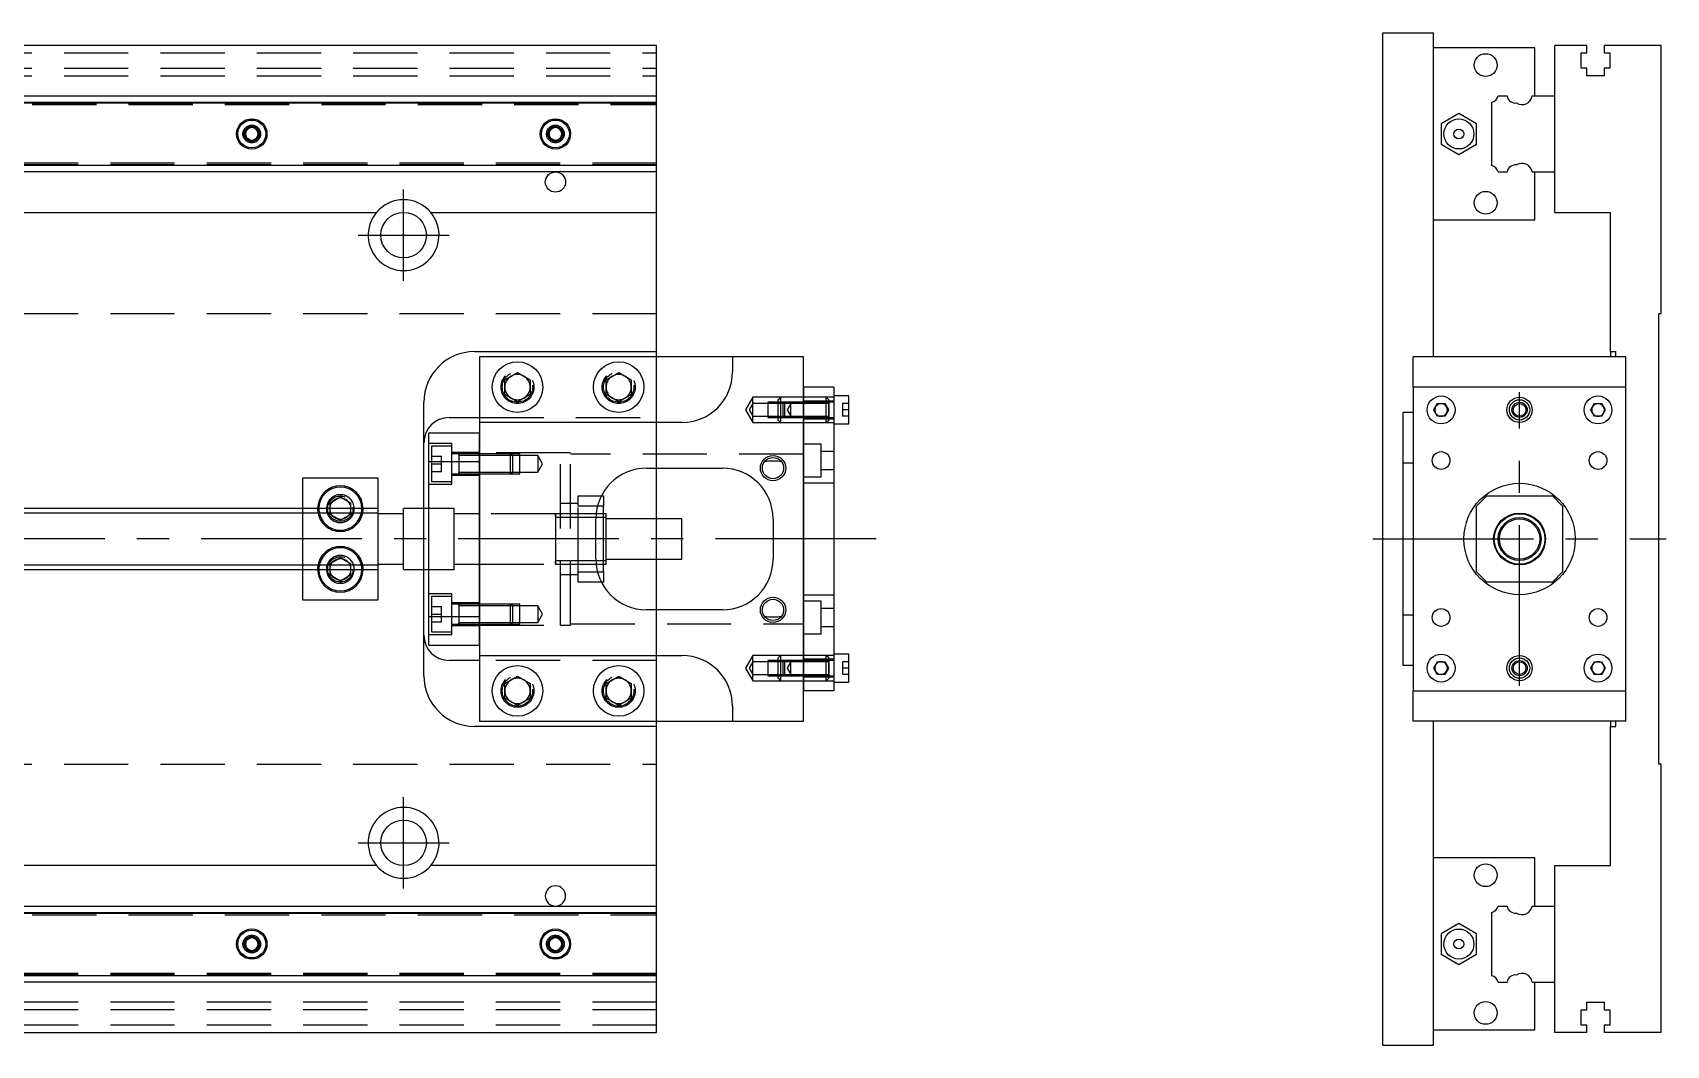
# Model space of a CAD drawing. Extents: x -10 to 660, y -255 to 102.
# Drawn here: x 336.7 to 659.5, y -100 to 100 of the extents above; entities that cross this region are included whole.
import ezdxf

# ---------------------------------------------------------------- set-up
doc = ezdxf.new("R2010")
doc.units = 0
doc.linetypes.add('CENTER', pattern=[50.8, 31.75, -6.35, 6.35, -6.35])
doc.linetypes.add('DASHED', pattern=[19.05, 12.7, -6.35])
doc.layers.get('0').update_dxf_attribs({"linetype": 'CONTINUOUS'})
doc.layers.add('CENTER', color=1, linetype='CENTER')

msp = doc.modelspace()

# ---------------------------------------------------------------- linework, layer by layer
at = {"color": 7, "linetype": 'CONTINUOUS'}
for p, q in [((460, 97.5), (330, 97.5)), ((460, 87.5), (460, 97.5)), ((603.53, -100), (603.53, 100)), ((603.53, 100), (613.53, 100)), ((613.53, 36), (613.53, 100)), ((633.53, 97), (613.53, 97)), ((633.53, 87.5), (633.53, 97)), ((637.53, 87.5), (637.53, 97.5)), ((643.83, 97.5), (637.53, 97.5)), ((643.83, 96), (643.83, 97.5)), ((647.23, 97.5), (647.23, 96)), ((658.53, 97.5), (647.23, 97.5)), ((658.53, 44.5), (658.53, 97.5)), ((642.68, 96), (643.83, 96)), ((642.68, 93), (642.68, 96)), ((647.23, 96), (648.38, 96)), ((648.38, 96), (648.38, 93)), ((643.83, 93), (642.68, 93)), ((643.83, 91.5), (643.83, 93)), ((647.23, 91.5), (643.83, 91.5)), ((647.23, 93), (647.23, 91.5)), ((648.38, 93), (647.23, 93)), ((330, 87.5), (460, 87.5)), ((460, 86.247728), (460, 87.5)), ((626.282272, 87.5), (628.05668, 87.5)), ((633.007372, 87.5), (637.53, 87.5)), ((637.53, 72.5), (637.53, 87.5)), ((637.53, 72.5), (637.53, 87.5)), ((330, 86.247728), (460, 86.247728)), ((460, 73.752272), (460, 86.247728)), ((618.52996, 84.041452), (615.02996, 82.020726)), ((622.029959, 82.020726), (618.52996, 84.041452)), ((625.03, 73.752272), (625.03, 86.247728)), ((378.75, 80.721688), (380, 81.443376)), ((378.75, 79.278312), (378.75, 80.721688)), ((380, 81.443376), (381.25, 80.721688)), ((381.25, 80.721688), (381.25, 79.278312)), ((438.75, 80.721688), (440, 81.443376)), ((438.75, 79.278312), (438.75, 80.721688)), ((440, 81.443376), (441.25, 80.721688)), ((441.25, 80.721688), (441.25, 79.278312)), ((615.02996, 82.020726), (615.029959, 77.979274)), ((622.029959, 77.979274), (622.029959, 82.020726)), ((380, 78.556624), (378.75, 79.278312)), ((381.25, 79.278312), (380, 78.556624)), ((440, 78.556624), (438.75, 79.278312)), ((441.25, 79.278312), (440, 78.556624)), ((615.029959, 77.979274), (618.52996, 75.958548)), ((618.52996, 75.958548), (622.029959, 77.979274)), ((460, 73.752272), (330, 73.752272)), ((460, 72.5), (330, 72.5)), ((460, 72.5), (460, 73.752272)), ((460, 64.5), (460, 72.5)), ((626.282272, 72.5), (628.05668, 72.5)), ((633.007372, 72.5), (637.53, 72.5)), ((633.53, 63), (633.53, 72.5)), ((637.53, 64.5), (637.53, 72.5)), ((330, 64.5), (404.638098, 64.5)), ((415.361902, 64.5), (460, 64.5)), ((460, 37), (460, 64.5)), ((633.53, 63), (613.53, 63)), ((637.53, 64.5), (648.53, 64.5)), ((648.53, 37), (648.53, 64.5)), ((658.53, 44.5), (658.03, 44.5)), ((658.03, -44.5), (658.03, 44.5)), ((424, 37), (460, 37)), ((425, 36), (425, 23)), ((475, 36), (425, 36)), ((460, 36), (460, 37)), ((475, 36), (475, 33)), ((489, 36), (475, 36)), ((489, 30), (489, 36)), ((651.53, 36), (609.53, 36)), ((609.53, 30), (609.53, 36)), ((648.53, 37), (649.53, 37)), ((648.53, 37), (648.53, 36)), ((649.53, 36), (649.53, 37)), ((651.53, 30), (651.53, 36)), ((430, 31.443376), (432.5, 32.886752)), ((432.5, 32.886752), (435, 31.443376)), ((450, 31.443376), (452.5, 32.886752)), ((452.5, 32.886752), (455, 31.443376)), ((430, 28.556624), (430, 31.443376)), ((435, 31.443376), (435, 28.556624)), ((450, 28.556624), (450, 31.443376)), ((455, 31.443376), (455, 28.556624)), ((495, 30), (489, 30)), ((489, 30), (489, -30)), ((489, -30), (489, 30)), ((495, 30), (495, -30)), ((609.53, 30), (609.53, -30)), ((651.53, 30), (609.53, 30)), ((651.53, -30), (651.53, 30)), ((414, 6), (414, 27)), ((432.5, 27.113248), (430, 28.556624)), ((435, 28.556624), (432.5, 27.113248)), ((452.5, 27.113248), (450, 28.556624)), ((455, 28.556624), (452.5, 27.113248)), ((498, 28.25), (495, 28.25)), ((498, 22.75), (498, 28.25)), ((613.586624, 25.5), (614.308312, 26.75)), ((614.308312, 26.75), (615.751688, 26.75)), ((615.751688, 26.75), (616.473376, 25.5)), ((644.586624, 25.5), (645.308312, 26.75)), ((645.308312, 26.75), (646.751688, 26.75)), ((646.751688, 26.75), (647.473376, 25.5)), ((419, 24), (425, 24)), ((425, 23), (425, 15.32971)), ((465, 23), (425, 23)), ((495, 22.75), (498, 22.75)), ((609.53, 25), (607.53, 25)), ((607.53, -25), (607.53, 25)), ((614.308312, 24.25), (613.586624, 25.5)), ((615.751688, 24.25), (614.308312, 24.25)), ((616.473376, 25.5), (615.751688, 24.25)), ((645.308312, 24.25), (644.586624, 25.5)), ((646.751688, 24.25), (645.308312, 24.25)), ((647.473376, 25.5), (646.751688, 24.25)), ((415, 21), (425, 21)), ((415, 15.32971), (415, 21)), ((415, -15.32971), (415, 15.32971)), ((415, 15.32971), (425, 15.32971)), ((425, -15.32971), (425, 15.32971)), ((425, 15.32971), (425, -15.32971)), ((458, 14), (473, 14)), ((460, 4), (460, 14)), ((609.53, 15), (607.53, 15)), ((405, 12), (390, 12)), ((390, 12), (390, 6)), ((405, 6), (405, 12)), ((395.5, 7.1547), (397.5, 8.309402)), ((395.5, 6), (395.5, 7.1547)), ((397.5, 8.309402), (399.5, 7.1547)), ((399.5, 7.1547), (399.5, 6)), ((449.5, 6.5), (448.317542, 6.5)), ((449.069714, 8.5), (449.5, 8.5)), ((449.5, 8.5), (449.5, 6.5)), ((449.5, -6.5), (449.5, 6.5)), ((624.03, 8.5), (622.03, 6.5)), ((622.03, -6.5), (622.03, 6.5)), ((624.03, 8.5), (637.03, 8.5)), ((639.03, 6.5), (637.03, 8.5)), ((639.03, 6.5), (639.03, -6.5)), ((405, 6), (330, 6)), ((405, -6), (405, 6)), ((410, 5), (405, 5)), ((410, -6), (410, 6)), ((415, 6), (410, 6)), ((448, -4), (448, 4)), ((449.5, 4.25), (448.003126, 4.25)), ((450, 5), (449.5, 5)), ((450, 4.25), (449.5, 4.25)), ((450, -5), (450, 5)), ((465, 4), (450, 4)), ((465, -4), (465, 4)), ((483, 4), (483, -4)), ((330, -6), (405, -6)), ((390, -6), (390, -12)), ((395.5, -7.1547), (395.5, -6)), ((399.5, -6), (399.5, -7.1547)), ((405, -5), (410, -5)), ((405, -12), (405, -6)), ((410, -6), (415, -6)), ((414, -27), (414, -6)), ((448.003126, -4.25), (449.5, -4.25)), ((449.5, -4.25), (450, -4.25)), ((449.5, -5), (450, -5)), ((450, -4), (465, -4)), ((460, -14), (460, -4)), ((397.5, -8.309402), (395.5, -7.1547)), ((399.5, -7.1547), (397.5, -8.309402)), ((448.317542, -6.5), (449.5, -6.5)), ((449.5, -8.5), (449.069714, -8.5)), ((449.5, -6.5), (449.5, -8.5)), ((622.03, -6.5), (624.03, -8.5)), ((637.03, -8.5), (624.03, -8.5)), ((637.03, -8.5), (639.03, -6.5)), ((390, -12), (405, -12)), ((415, -15.32971), (425, -15.32971)), ((415, -21), (415, -15.32971)), ((425, -15.32971), (425, -23)), ((473, -14), (458, -14)), ((607.53, -15), (609.53, -15)), ((415, -21), (425, -21)), ((425, -24), (419, -24)), ((425, -23), (465, -23)), ((425, -23), (425, -36)), ((498, -22.75), (495, -22.75)), ((498, -28.25), (498, -22.75)), ((609.53, -25), (607.53, -25)), ((613.586624, -25.5), (614.308312, -24.25)), ((614.308312, -26.75), (613.586624, -25.5)), ((614.308312, -24.25), (615.751688, -24.25)), ((615.751688, -24.25), (616.473376, -25.5)), ((616.473376, -25.5), (615.751688, -26.75)), ((644.586624, -25.5), (645.308312, -24.25)), ((645.308312, -26.75), (644.586624, -25.5)), ((645.308312, -24.25), (646.751688, -24.25)), ((646.751688, -24.25), (647.473376, -25.5)), ((647.473376, -25.5), (646.751688, -26.75)), ((430, -28.556624), (432.5, -27.113248)), ((430, -31.443376), (430, -28.556624)), ((432.5, -27.113248), (435, -28.556624)), ((435, -28.556624), (435, -31.443376)), ((450, -28.556624), (452.5, -27.113248)), ((450, -31.443376), (450, -28.556624)), ((452.5, -27.113248), (455, -28.556624)), ((455, -28.556624), (455, -31.443376)), ((495, -28.25), (498, -28.25)), ((615.751688, -26.75), (614.308312, -26.75)), ((628.53, -26.999994), (628.53, -27.001024)), ((646.751688, -26.75), (645.308312, -26.75)), ((432.5, -32.886752), (430, -31.443376)), ((435, -31.443376), (432.5, -32.886752)), ((452.5, -32.886752), (450, -31.443376)), ((455, -31.443376), (452.5, -32.886752)), ((495, -30), (489, -30)), ((489, -36), (489, -30)), ((609.53, -30), (651.53, -30)), ((609.53, -36), (609.53, -30)), ((651.53, -36), (651.53, -30)), ((475, -33), (475, -36)), ((460, -37), (424, -37)), ((425, -36), (475, -36)), ((460, -37), (460, -36)), ((460, -64.5), (460, -37)), ((475, -36), (489, -36)), ((651.53, -36), (609.53, -36)), ((613.53, -100), (613.53, -36)), ((648.53, -36), (648.53, -37)), ((648.53, -64.5), (648.53, -37)), ((648.53, -37), (649.53, -37)), ((649.53, -37), (649.53, -36)), ((658.53, -44.5), (658.03, -44.5)), ((658.53, -97.5), (658.53, -44.5)), ((404.638098, -64.5), (330, -64.5)), ((460, -64.5), (415.361902, -64.5)), ((460, -72.5), (460, -64.5)), ((633.53, -63), (613.53, -63)), ((633.53, -72.5), (633.53, -63)), ((637.53, -72.5), (637.53, -64.5)), ((637.53, -64.5), (648.53, -64.5)), ((330, -72.5), (460, -72.5)), ((330, -73.752272), (460, -73.752272)), ((460, -73.752272), (460, -72.5)), ((460, -86.247728), (460, -73.752272)), ((625.03, -86.247728), (625.03, -73.752272)), ((626.282272, -72.5), (628.05668, -72.5)), ((633.007372, -72.5), (637.53, -72.5)), ((637.53, -87.5), (637.53, -72.5)), ((637.53, -87.5), (637.53, -72.5)), ((618.52996, -75.958548), (615.02996, -77.979274)), ((622.029959, -77.979274), (618.52996, -75.958548)), ((378.75, -79.278312), (380, -78.556624)), ((378.75, -80.721688), (378.75, -79.278312)), ((380, -78.556624), (381.25, -79.278312)), ((381.25, -79.278312), (381.25, -80.721688)), ((438.75, -79.278312), (440, -78.556624)), ((438.75, -80.721688), (438.75, -79.278312)), ((440, -78.556624), (441.25, -79.278312)), ((441.25, -79.278312), (441.25, -80.721688)), ((615.02996, -77.979274), (615.029959, -82.020726)), ((622.029959, -82.020726), (622.029959, -77.979274)), ((380, -81.443376), (378.75, -80.721688)), ((381.25, -80.721688), (380, -81.443376)), ((440, -81.443376), (438.75, -80.721688)), ((441.25, -80.721688), (440, -81.443376)), ((615.029959, -82.020726), (618.52996, -84.041452)), ((618.52996, -84.041452), (622.029959, -82.020726)), ((460, -86.247728), (330, -86.247728)), ((460, -87.5), (460, -86.247728)), ((460, -87.5), (330, -87.5)), ((460, -97.5), (460, -87.5)), ((626.282272, -87.5), (628.05668, -87.5)), ((633.007372, -87.5), (637.53, -87.5)), ((633.53, -97), (633.53, -87.5)), ((637.53, -97.5), (637.53, -87.5)), ((642.68, -93), (643.83, -93)), ((642.68, -96), (642.68, -93)), ((643.83, -91.5), (647.23, -91.5)), ((643.83, -93), (643.83, -91.5)), ((647.23, -91.5), (647.23, -93)), ((647.23, -93), (648.38, -93)), ((648.38, -93), (648.38, -96)), ((643.83, -96), (642.68, -96)), ((643.83, -97.5), (643.83, -96)), ((647.23, -96), (647.23, -97.5)), ((648.38, -96), (647.23, -96)), ((330, -97.5), (460, -97.5)), ((603.53, -100), (613.53, -100)), ((633.53, -97), (613.53, -97)), ((643.83, -97.5), (637.53, -97.5)), ((658.53, -97.5), (647.23, -97.5))]:
    msp.add_line(p, q, dxfattribs=at)
at = {"color": 3, "linetype": 'DASHED'}
for p, q in [((0, 96), (460, 96)), ((0, 93), (460, 93)), ((0, 91.5), (460, 91.5)), ((298.5, 86.1), (460, 86.1)), ((298.5, 85.8), (460, 85.8)), ((330, 86.1147), (460, 86.1147)), ((378.5, 80), (378.516134, 80.21941)), ((441.477374, 80.25955), (441.5, 80)), ((460, 74.2), (298.5, 74.2)), ((460, 73.9), (298.5, 73.9)), ((460, 73.8853), (330, 73.8853)), ((460, 44.5), (0, 44.5)), ((460, 24), (460, 36)), ((435.477798, 30.364306), (435.5, 30)), ((455.477798, 30.364306), (455.5, 30)), ((479, 28), (477.556624, 25.5)), ((479, 26.75), (478.278312, 25.5)), ((479, 26.75), (479, 28)), ((484.5, 28), (479, 28)), ((479, 24.25), (479, 26.75)), ((482, 26.75), (479, 26.75)), ((482, 26.999994), (482, 24.000006)), ((485.25, 26.999994), (482, 26.999994)), ((485, 26.75), (482, 26.75)), ((484.5, 28), (484, 27.5)), ((484, 23.5), (484, 27.5)), ((484.5, 28), (484.5, 23)), ((489, 28), (484.5, 28)), ((485.25, 27), (485, 26.75)), ((485, 24.25), (485, 26.75)), ((489, 26.75), (485, 26.75)), ((485.25, 27), (485.25, 24)), ((489, 27), (485.25, 27)), ((489, 26.999994), (485.25, 26.999994)), ((486.5, 26.75), (485.778312, 25.5)), ((486.5, 24.25), (486.5, 26.75)), ((493.5, 28), (489, 28)), ((495, 27.25), (489, 27.25)), ((494, 27), (489, 27)), ((494, 26.75), (489, 26.75)), ((493.5, 27), (493.5, 28)), ((494, 27.5), (493.5, 28)), ((495, 28), (493.5, 28)), ((493.5, 26.75), (493.5, 27)), ((493.5, 24.25), (493.5, 26.75)), ((494, 27), (493.995, 27)), ((494, 27.5), (494, 27.140536)), ((494, 27.140536), (494, 27)), ((494, 23.999994), (494, 27.000006)), ((494, 24.00051), (494, 27.000006)), ((494, 26.875392), (494, 27)), ((494, 27), (494, 26.875392)), ((494.005, 27), (494, 27)), ((495, 27), (494, 27)), ((494, 24.124608), (494, 26.875392)), ((494, 26.875392), (494, 25.498804)), ((496.7, 26.75), (496.7, 25.5)), ((498, 26.75), (496.7, 26.75)), ((425, 24), (460, 24)), ((460, 23), (460, 24)), ((460, 14), (460, 23)), ((477.556624, 25.5), (479, 23)), ((478.278312, 25.5), (479, 24.25)), ((479, 23), (479, 24.25)), ((479, 24.25), (482, 24.25)), ((479, 23), (484.5, 23)), ((482, 24.25), (485, 24.25)), ((482, 24.000006), (485.25, 24.000006)), ((484, 23.5), (484.5, 23)), ((484.5, 23), (489, 23)), ((485, 24.25), (489, 24.25)), ((485, 24.25), (485.25, 24)), ((485.25, 24.000006), (489, 24.000006)), ((485.25, 24), (489, 24)), ((485.778312, 25.5), (486.5, 24.25)), ((489, 24.25), (494, 24.25)), ((489, 24), (494, 24)), ((489, 23.75), (495, 23.75)), ((489, 23), (493.5, 23)), ((493.5, 24), (493.5, 24.25)), ((493.5, 23), (493.5, 24)), ((493.5, 23), (494, 23.5)), ((493.5, 23), (495, 23)), ((493.995, 24), (494, 24)), ((494, 25.498804), (494, 24.124608)), ((494, 24), (494, 24.124608)), ((494, 24.124608), (494, 24)), ((494, 23.999994), (494, 24.00051)), ((494, 24), (494, 23.859464)), ((494, 24), (494.005, 24)), ((494, 24), (495, 24)), ((494, 23.859464), (494, 23.5)), ((498, 25.5), (496.7, 25.5)), ((496.7, 25.5), (496.7, 24.25)), ((498, 24.25), (496.7, 24.25)), ((425, 15.32971), (425, 21)), ((419.5, 18.849242), (415, 18.849242)), ((415.5, 18.349242), (415.5, 11.349242)), ((419.5, 18.349242), (415.5, 18.349242)), ((415.5, 16.349242), (417.5, 16.349242)), ((417.5, 14.849242), (417.5, 16.349242)), ((419.5, 10.849242), (419.5, 18.849242)), ((425, 17.099242), (419.5, 17.099242)), ((420.9, 16.849242), (419.5, 16.849242)), ((420.9, 16.849242), (420.895, 16.849242)), ((420.9, 16.849248), (420.9, 12.849238)), ((420.9, 16.849248), (420.9, 12.849238)), ((420.9, 16.849248), (420.9, 12.849238)), ((420.9, 16.849242), (420.9, 16.63278)), ((420.9, 16.632534), (420.9, 16.849242)), ((420.905, 16.849242), (420.9, 16.849242)), ((425, 16.849242), (420.9, 16.849242)), ((420.9, 16.63278), (420.9, 13.065704)), ((425, 16.499242), (420.9, 16.499242)), ((441, 17), (425, 17)), ((431.15, 16.849242), (425, 16.849242)), ((431.15, 16.849238), (425, 16.849238)), ((431.5, 16.499242), (425, 16.499242)), ((431.15, 12.849242), (431.15, 16.849242)), ((431.5, 16.499242), (431.15, 16.849242)), ((433, 16.849238), (431.15, 16.849238)), ((431.5, 16.499242), (431.5, 13.199242)), ((433, 16.499242), (431.5, 16.499242)), ((433, 12.849248), (433, 16.849238)), ((436.5, 16.499242), (433, 16.499242)), ((436.5, 16.499242), (436.5, 13.199242)), ((437.452628, 14.849242), (436.5, 16.499242)), ((441, -17), (441, 17)), ((443, 17), (441, 17)), ((443, -17), (443, 17)), ((489, 16.75), (443, 16.75)), ((492.5, 18.75), (489, 18.75)), ((492.5, 12.25), (492.5, 18.75)), ((495, 17.25), (492.5, 17.25)), ((415.5, 14.849242), (417.5, 14.849242)), ((415.5, 13.349242), (417.5, 13.349242)), ((417.5, 13.349242), (417.5, 14.849242)), ((420.9, 13.199242), (425, 13.199242)), ((420.9, 12.849242), (420.9, 13.06591)), ((420.9, 13.065704), (420.9, 12.849242)), ((425, 13.199242), (431.5, 13.199242)), ((431.15, 12.849242), (431.5, 13.199242)), ((431.5, 13.199242), (433, 13.199242)), ((433, 13.199242), (436.5, 13.199242)), ((436.5, 13.199242), (437.452628, 14.849242)), ((492.5, 13.75), (495, 13.75)), ((415, 10.849242), (419.5, 10.849242)), ((415.5, 11.349242), (419.5, 11.349242)), ((419.5, 12.849242), (420.9, 12.849242)), ((419.5, 12.599242), (425, 12.599242)), ((420.895, 12.849242), (420.9, 12.849242)), ((420.9, 12.849242), (420.905, 12.849242)), ((420.9, 12.849242), (425, 12.849242)), ((425, 12.849248), (431.15, 12.849248)), ((425, 12.849242), (431.15, 12.849242)), ((431.15, 12.849248), (433, 12.849248)), ((489, 12.25), (492.5, 12.25)), ((495, 11), (489, 11)), ((444.5, 7), (441, 7)), ((444.5, 8.5), (449.069714, 8.5)), ((444.5, 6.5), (444.5, 8.5)), ((444.5, -6.5), (444.5, 6.5)), ((448.317542, 6.5), (444.5, 6.5)), ((390, 6), (390, 5.125)), ((390, 5.125), (390, -5.125)), ((395.5, 5.125), (395.5, 6)), ((395.5, 4.8453), (395.5, 5.125)), ((397.5, 3.690598), (395.5, 4.8453)), ((399.5, 4.8453), (397.5, 3.690598)), ((399.5, 6), (399.5, 5.125)), ((399.5, 5.125), (399.5, 4.8453)), ((399.983582, 6.286038), (400, 6)), ((414, -6), (414, 6)), ((420, 6), (415, 6)), ((420, -6), (420, 6)), ((425, 5), (420, 5)), ((440.005, 5), (425, 5)), ((448.050126, 5), (439.995, 5)), ((440, 5.000006), (440, -5.000006)), ((440, 4.43509), (440, 5)), ((440, 5), (440, 4.435078)), ((440, 4.435078), (440, -4.43509)), ((448.003126, 4.25), (440, 4.25)), ((449.5, 5), (448.050126, 5)), ((460, -4), (460, 4)), ((390, -5.125), (390, -6)), ((395, -6), (395.018502, -5.696412)), ((395.5, -4.8453), (397.5, -3.690598)), ((395.5, -5.125), (395.5, -4.8453)), ((395.5, -6), (395.5, -5.125)), ((397.5, -3.690598), (399.5, -4.8453)), ((399.5, -4.8453), (399.5, -5.125)), ((399.5, -5.125), (399.5, -6)), ((415, -6), (420, -6)), ((420, -5), (425, -5)), ((425, -5), (440.005, -5)), ((439.995, -5), (448.050126, -5)), ((440, -4.25), (448.003126, -4.25)), ((440, -5), (440, -4.435078)), ((440, -4.43509), (440, -4.998998)), ((440, -4.998998), (440, -5)), ((448.050126, -5), (449.5, -5)), ((441, -7), (444.5, -7)), ((444.5, -6.5), (448.317542, -6.5)), ((444.5, -8.5), (444.5, -6.5)), ((449.069714, -8.5), (444.5, -8.5)), ((419.5, -10.849242), (415, -10.849242)), ((415.5, -11.349242), (415.5, -18.349242)), ((419.5, -11.349242), (415.5, -11.349242)), ((419.5, -18.849242), (419.5, -10.849242)), ((425, -12.599242), (419.5, -12.599242)), ((420.9, -12.849242), (419.5, -12.849242)), ((420.9, -12.849242), (420.895, -12.849242)), ((420.9, -12.849238), (420.9, -16.849248)), ((420.9, -12.849238), (420.9, -16.849248)), ((420.9, -12.849242), (420.9, -13.065704)), ((420.9, -13.06595), (420.9, -12.849242)), ((425, -12.849242), (420.9, -12.849242)), ((420.905, -12.849242), (420.9, -12.849242)), ((431.15, -12.849242), (425, -12.849242)), ((431.15, -12.849248), (425, -12.849248)), ((431.15, -16.849242), (431.15, -12.849242)), ((431.5, -13.199242), (431.15, -12.849242)), ((433, -12.849248), (431.15, -12.849248)), ((433, -16.849238), (433, -12.849248)), ((489, -11), (495, -11)), ((492.5, -12.25), (489, -12.25)), ((492.5, -18.75), (492.5, -12.25)), ((415.5, -13.349242), (417.5, -13.349242)), ((415.5, -14.849242), (417.5, -14.849242)), ((417.5, -14.849242), (417.5, -13.349242)), ((417.5, -16.349242), (417.5, -14.849242)), ((420.9, -13.065704), (420.9, -16.63278)), ((425, -13.199242), (420.9, -13.199242)), ((431.5, -13.199242), (425, -13.199242)), ((425, -21), (425, -15.32971)), ((431.5, -13.199242), (431.5, -16.499242)), ((433, -13.199242), (431.5, -13.199242)), ((436.5, -13.199242), (433, -13.199242)), ((436.5, -13.199242), (436.5, -16.499242)), ((437.452628, -14.849242), (436.5, -13.199242)), ((436.5, -16.499242), (437.452628, -14.849242)), ((460, -23), (460, -14)), ((495, -13.75), (492.5, -13.75)), ((415, -18.849242), (419.5, -18.849242)), ((415.5, -16.349242), (417.5, -16.349242)), ((415.5, -18.349242), (419.5, -18.349242)), ((419.5, -16.849242), (420.9, -16.849242)), ((419.5, -17.099242), (425, -17.099242)), ((420.895, -16.849242), (420.9, -16.849242)), ((420.9, -16.499242), (425, -16.499242)), ((420.9, -16.849242), (420.9, -16.632574)), ((420.9, -16.63278), (420.9, -16.849242)), ((420.9, -16.849242), (425, -16.849242)), ((420.9, -16.849242), (420.905, -16.849242)), ((425, -16.499242), (431.5, -16.499242)), ((425, -16.849238), (431.15, -16.849238)), ((425, -16.849242), (431.15, -16.849242)), ((425, -17), (441, -17)), ((431.15, -16.849242), (431.5, -16.499242)), ((431.15, -16.849238), (433, -16.849238)), ((431.5, -16.499242), (433, -16.499242)), ((433, -16.499242), (436.5, -16.499242)), ((441, -17), (443, -17)), ((443, -16.75), (489, -16.75)), ((489, -18.75), (492.5, -18.75)), ((492.5, -17.25), (495, -17.25)), ((460, -24), (425, -24)), ((460, -24), (460, -23)), ((460, -36), (460, -24)), ((479, -23), (477.556624, -25.5)), ((477.556624, -25.5), (479, -28)), ((479, -24.25), (478.278312, -25.5)), ((478.278312, -25.5), (479, -26.75)), ((479, -24.25), (479, -23)), ((484.5, -23), (479, -23)), ((479, -26.75), (479, -24.25)), ((482, -24.25), (479, -24.25)), ((482, -24.000006), (482, -26.999994)), ((485.25, -24.000006), (482, -24.000006)), ((485, -24.25), (482, -24.25)), ((484.5, -23), (484, -23.5)), ((484, -27.5), (484, -23.5)), ((484.5, -23), (484.5, -28)), ((489, -23), (484.5, -23)), ((485.25, -24), (485, -24.25)), ((485, -26.75), (485, -24.25)), ((489, -24.25), (485, -24.25)), ((485.25, -24), (485.25, -27)), ((489, -24), (485.25, -24)), ((489, -24.000006), (485.25, -24.000006)), ((486.5, -24.25), (485.778312, -25.5)), ((485.778312, -25.5), (486.5, -26.75)), ((486.5, -26.75), (486.5, -24.25)), ((493.5, -23), (489, -23)), ((495, -23.75), (489, -23.75)), ((494, -24), (489, -24)), ((494, -24.25), (489, -24.25)), ((493.5, -24), (493.5, -23)), ((494, -23.5), (493.5, -23)), ((495, -23), (493.5, -23)), ((493.5, -24.25), (493.5, -24)), ((493.5, -26.75), (493.5, -24.25)), ((494, -24), (493.995, -24)), ((494, -23.5), (494, -23.859464)), ((494, -23.859464), (494, -24)), ((494, -26.99949), (494, -23.999994)), ((494, -24.124608), (494, -24)), ((494, -24), (494, -24.124608)), ((494.005, -24), (494, -24)), ((495, -24), (494, -24)), ((494, -26.875392), (494, -24.124608)), ((494, -24.124608), (494, -25.501196)), ((494, -25.501196), (494, -26.875392)), ((496.7, -24.25), (496.7, -25.5)), ((498, -24.25), (496.7, -24.25)), ((498, -25.5), (496.7, -25.5)), ((496.7, -25.5), (496.7, -26.75)), ((479, -28), (479, -26.75)), ((479, -26.75), (482, -26.75)), ((479, -28), (484.5, -28)), ((482, -26.75), (485, -26.75)), ((482, -26.999994), (485.25, -26.999994)), ((484, -27.5), (484.5, -28)), ((484.5, -28), (489, -28)), ((485, -26.75), (489, -26.75)), ((485, -26.75), (485.25, -27)), ((485.25, -26.999994), (489, -26.999994)), ((485.25, -27), (489, -27)), ((489, -26.75), (494, -26.75)), ((489, -27), (494, -27)), ((489, -27.25), (495, -27.25)), ((489, -28), (493.5, -28)), ((493.5, -27), (493.5, -26.75)), ((493.5, -28), (493.5, -27)), ((493.5, -28), (494, -27.5)), ((493.5, -28), (495, -28)), ((493.995, -27), (494, -27)), ((494, -27), (494, -26.875392)), ((494, -26.875392), (494, -27)), ((494, -27.000006), (494, -26.99949)), ((494, -27), (494, -27.140536)), ((494, -27), (494.005, -27)), ((494, -27), (495, -27)), ((494, -27.140536), (494, -27.5)), ((498, -26.75), (496.7, -26.75)), ((435.477798, -29.635694), (435.5, -30)), ((455.477798, -29.635694), (455.5, -30)), ((0, -44.5), (460, -44.5)), ((298.5, -73.9), (460, -73.9)), ((298.5, -74.2), (460, -74.2)), ((330, -73.8853), (460, -73.8853)), ((378.5, -80), (378.516134, -79.78059)), ((441.477374, -79.74045), (441.5, -80)), ((460, -85.8), (298.5, -85.8)), ((460, -86.1), (298.5, -86.1)), ((460, -86.1147), (330, -86.1147)), ((460, -91.5), (0, -91.5)), ((460, -93), (0, -93)), ((460, -96), (0, -96))]:
    msp.add_line(p, q, dxfattribs=at)
at = {"color": 3, "linetype": 'CONTINUOUS'}
for p, q in [((405, 5.125), (330, 5.125)), ((330, -5.125), (405, -5.125))]:
    msp.add_line(p, q, dxfattribs=at)
at = {"color": 7, "linetype": 'CONTINUOUS'}
for centre, radius in [((623.829959, 93.6), 2.25), ((380, 80), 3), ((380, 80), 2.75), ((440, 80), 3), ((440, 80), 2.75), ((618.52996, 80), 2.97), ((618.52996, 80), 0.97), ((440, 70.5), 2), ((623.829959, 66.4), 2.25), ((410, 60), 4.5), ((432.5, 30), 5), ((452.5, 30), 5), ((615.03, 25.5), 2.75), ((630.53, 25.5), 2.5), ((630.53, 25.5), 2), ((630.53, 25.5), 1.25), ((646.03, 25.5), 2.75), ((615.03, 15.5), 1.75), ((646.03, 15.5), 1.75), ((483, 14), 2.1), ((630.53, 0), 11), ((630.53, 0), 5.125), ((630.53, 0), 5), ((630.53, 0), 4.25), ((630.53, 0), 4), ((483, -14), 2.1), ((615.03, -15.5), 1.75), ((646.03, -15.5), 1.75), ((432.5, -30), 5), ((452.5, -30), 5), ((615.03, -25.5), 2.75), ((630.53, -25.5), 2.5), ((630.53, -25.5), 2), ((630.53, -25.5), 1.25), ((646.03, -25.5), 2.75), ((410, -60), 4.5), ((623.829959, -66.4), 2.25), ((380, -80), 3), ((380, -80), 2.75), ((440, -80), 3), ((440, -80), 2.75), ((618.52996, -80), 2.97), ((618.52996, -80), 0.97), ((623.829959, -93.6), 2.25)]:
    msp.add_circle(centre, radius, dxfattribs=at)
at = {"color": 3, "linetype": 'DASHED'}
for centre, radius in [((380, 80), 1.75), ((380, 80), 1.5), ((440, 80), 1.75), ((440, 80), 1.5), ((432.5, 30), 3.25), ((432.5, 30), 3), ((452.5, 30), 3.25), ((452.5, 30), 3), ((397.5, 6), 2.5), ((397.5, -6), 2.5), ((432.5, -30), 3.25), ((432.5, -30), 3), ((452.5, -30), 3.25), ((452.5, -30), 3), ((380, -80), 1.75), ((380, -80), 1.5), ((440, -80), 1.75), ((440, -80), 1.5)]:
    msp.add_circle(centre, radius, dxfattribs=at)
at = {"color": 3, "linetype": 'CONTINUOUS'}
for centre, radius in [((630.53, 25.5), 1.5), ((483, 14), 2.5), ((483, -14), 2.5), ((630.53, -25.5), 1.5)]:
    msp.add_circle(centre, radius, dxfattribs=at)
at = {"color": 7, "linetype": 'CONTINUOUS'}
for centre, radius, start, end in [((624.63, 87.9), 1.7, 283.608961, 346.391039), ((629.73, 87.8), 1.7, 190.164249, 277.540197), ((631.03, 87.8), 2, 237.42103, 351.373073), ((380, 80), 1.25, 120, 180), ((380, 80), 1.25, 60, 120), ((380, 80), 1.25, 0, 60), ((440, 80), 1.25, 120, 180), ((440, 80), 1.25, 60, 120), ((440, 80), 1.25, 0, 60), ((380, 80), 1.25, 180, 240), ((380, 80), 1.25, 240, 300), ((380, 80), 1.25, 300, 0), ((440, 80), 1.25, 180, 240), ((440, 80), 1.25, 240, 300), ((440, 80), 1.25, 300, 0), ((624.63, 72.1), 1.7, 13.608961, 76.391039), ((629.73, 72.2), 1.7, 82.459803, 169.835751), ((631.03, 72.2), 2, 8.626927, 122.57897), ((410, 60), 7, 40.005201, 139.994799), ((410, 60), 7, 139.994799, 40.005201), ((424, 27), 10, 90, 180), ((432.5, 30), 2.5, 60, 120), ((452.5, 30), 2.5, 60, 120), ((465, 33), 10, 270, 0), ((432.5, 30), 2.5, 120, 180), ((432.5, 30), 2.5, 180, 240), ((432.5, 30), 2.5, 0, 60), ((432.5, 30), 2.5, 300, 0), ((452.5, 30), 2.5, 120, 180), ((452.5, 30), 2.5, 180, 240), ((452.5, 30), 2.5, 0, 60), ((452.5, 30), 2.5, 300, 0), ((432.5, 30), 2.5, 240, 300), ((452.5, 30), 2.5, 240, 300), ((615.03, 25.5), 1.25, 150, 180), ((615.03, 25.5), 1.25, 90, 150), ((615.03, 25.5), 1.25, 30, 90), ((615.03, 25.5), 1.25, 330, 30), ((646.03, 25.5), 1.25, 150, 180), ((646.03, 25.5), 1.25, 90, 150), ((646.03, 25.5), 1.25, 30, 90), ((646.03, 25.5), 1.25, 330, 30), ((419, 19), 5, 90, 180), ((615.03, 25.5), 1.25, 180, 210), ((615.03, 25.5), 1.25, 210, 270), ((615.03, 25.5), 1.25, 270, 330), ((646.03, 25.5), 1.25, 180, 210), ((646.03, 25.5), 1.25, 210, 270), ((646.03, 25.5), 1.25, 270, 330), ((458, 4), 10, 90, 180), ((473, 4), 10, 0, 90), ((483, 7.154514), 8.242272, 78.016948, 101.983052), ((397.5, 6), 4.5, 0, 180), ((397.5, 6), 4.25, 0, 180), ((397.5, 6), 2.1, 162.24721, 180), ((397.5, 6), 2.1, 137.75279, 162.24721), ((397.5, 6), 2.1, 102.24721, 137.75279), ((397.5, 6), 2.1, 77.75279, 102.24721), ((397.5, 6), 2.1, 42.24721, 77.75279), ((397.5, 6), 2.1, 17.75279, 42.24721), ((397.5, 6), 2.1, 0, 17.75279), ((397.5, 6), 2.1, 180, 197.75279), ((397.5, 6), 2.1, 197.75279, 204.624318), ((397.5, 6), 2.1, 204.624318, 222.24721), ((397.5, 6), 2.1, 222.24721, 257.75279), ((397.5, 6), 2.1, 257.75279, 282.24721), ((397.5, 6), 2.1, 282.24721, 317.75279), ((397.5, 6), 2.1, 317.75279, 335.375682), ((397.5, 6), 2.1, 335.375682, 342.24721), ((397.5, 6), 2.1, 342.24721, 0), ((397.5, -6), 4.5, 180, 0), ((397.5, -6), 4.25, 180, 0), ((397.5, -6), 2.1, 162.24721, 180), ((397.5, -6), 2.1, 180, 197.75279), ((397.5, -6), 2.1, 155.375682, 162.24721), ((397.5, -6), 2.1, 137.75279, 155.375682), ((397.5, -6), 2.1, 102.24721, 137.75279), ((397.5, -6), 2.1, 77.75279, 102.24721), ((397.5, -6), 2.1, 42.24721, 77.75279), ((397.5, -6), 2.1, 24.624318, 42.24721), ((397.5, -6), 2.1, 17.75279, 24.624318), ((397.5, -6), 2.1, 0, 17.75279), ((397.5, -6), 2.1, 342.24721, 0), ((458, -4), 10, 180, 270), ((473, -4), 10, 270, 0), ((397.5, -6), 2.1, 197.75279, 222.24721), ((397.5, -6), 2.1, 222.24721, 257.75279), ((397.5, -6), 2.1, 257.75279, 282.24721), ((397.5, -6), 2.1, 282.24721, 317.75279), ((397.5, -6), 2.1, 317.75279, 342.24721), ((483, -7.154514), 8.242272, 258.016948, 281.983052), ((419, -19), 5, 180, 270), ((465, -33), 10, 0, 90), ((615.03, -25.5), 1.25, 150, 180), ((615.03, -25.5), 1.25, 180, 210), ((615.03, -25.5), 1.25, 90, 150), ((615.03, -25.5), 1.25, 30, 90), ((615.03, -25.5), 1.25, 330, 30), ((646.03, -25.5), 1.25, 150, 180), ((646.03, -25.5), 1.25, 180, 210), ((646.03, -25.5), 1.25, 90, 150), ((646.03, -25.5), 1.25, 30, 90), ((646.03, -25.5), 1.25, 330, 30), ((424, -27), 10, 180, 270), ((432.5, -30), 2.5, 120, 180), ((432.5, -30), 2.5, 60, 120), ((432.5, -30), 2.5, 0, 60), ((452.5, -30), 2.5, 120, 180), ((452.5, -30), 2.5, 60, 120), ((452.5, -30), 2.5, 0, 60), ((615.03, -25.5), 1.25, 210, 270), ((615.03, -25.5), 1.25, 270, 330), ((646.03, -25.5), 1.25, 210, 270), ((646.03, -25.5), 1.25, 270, 330), ((432.5, -30), 2.5, 180, 240), ((432.5, -30), 2.5, 240, 300), ((432.5, -30), 2.5, 300, 0), ((452.5, -30), 2.5, 180, 240), ((452.5, -30), 2.5, 240, 300), ((452.5, -30), 2.5, 300, 0), ((410, -60), 7, 319.994799, 220.005201), ((410, -60), 7, 220.005201, 319.994799), ((440, -70.5), 2, 90, 270), ((440, -70.5), 2, 270, 90), ((624.63, -72.1), 1.7, 283.608961, 346.391039), ((629.73, -72.2), 1.7, 190.164249, 277.540197), ((631.03, -72.2), 2, 237.42103, 351.373073), ((380, -80), 1.25, 120, 180), ((380, -80), 1.25, 180, 240), ((380, -80), 1.25, 60, 120), ((380, -80), 1.25, 0, 60), ((380, -80), 1.25, 300, 0), ((440, -80), 1.25, 120, 180), ((440, -80), 1.25, 180, 240), ((440, -80), 1.25, 60, 120), ((440, -80), 1.25, 0, 60), ((440, -80), 1.25, 300, 0), ((380, -80), 1.25, 240, 300), ((440, -80), 1.25, 240, 300), ((624.63, -87.9), 1.7, 13.608961, 76.391039), ((629.73, -87.8), 1.7, 82.459803, 169.835751), ((631.03, -87.8), 2, 8.626927, 122.57897)]:
    msp.add_arc(centre, radius, start, end, dxfattribs=at)
at = {"color": 3, "linetype": 'DASHED'}
for centre, radius, start, end in [((397.5, 6), 2.75, 0, 180), ((397.5, 6), 4.5, 180, 191.212271), ((397.5, 6), 4.5, 191.212271, 348.787729), ((397.5, 6), 4.25, 180, 191.881156), ((397.5, 6), 4.25, 191.881156, 348.118844), ((397.5, 6), 2.75, 180, 198.553005), ((397.5, 6), 2.75, 198.553005, 341.446995), ((397.5, 6), 2.75, 341.446995, 0), ((397.5, 6), 4.25, 348.118844, 0), ((397.5, 6), 4.5, 348.787729, 0), ((397.5, -6), 4.5, 11.212271, 168.787729), ((397.5, -6), 4.25, 11.881156, 168.118844), ((397.5, -6), 4.5, 168.787729, 180), ((397.5, -6), 4.25, 168.118844, 180), ((397.5, -6), 2.75, 161.446995, 180), ((397.5, -6), 2.75, 180, 0), ((397.5, -6), 2.75, 18.553005, 161.446995), ((397.5, -6), 2.75, 0, 18.553005), ((397.5, -6), 4.25, 0, 11.881156), ((397.5, -6), 4.5, 0, 11.212271)]:
    msp.add_arc(centre, radius, start, end, dxfattribs=at)
at = {"layer": 'CENTER', "color": 1, "linetype": 'CENTER'}
for p, q in [((410, 51), (410, 69)), ((401, 60), (419, 60)), ((630.53, -29), (630.53, 29)), ((503.361871, 0), (-10.32213, 0)), ((601.53, 0), (659.53, 0)), ((410, -69), (410, -51)), ((401, -60), (419, -60))]:
    msp.add_line(p, q, dxfattribs=at)

doc.saveas('drawing.dxf')
